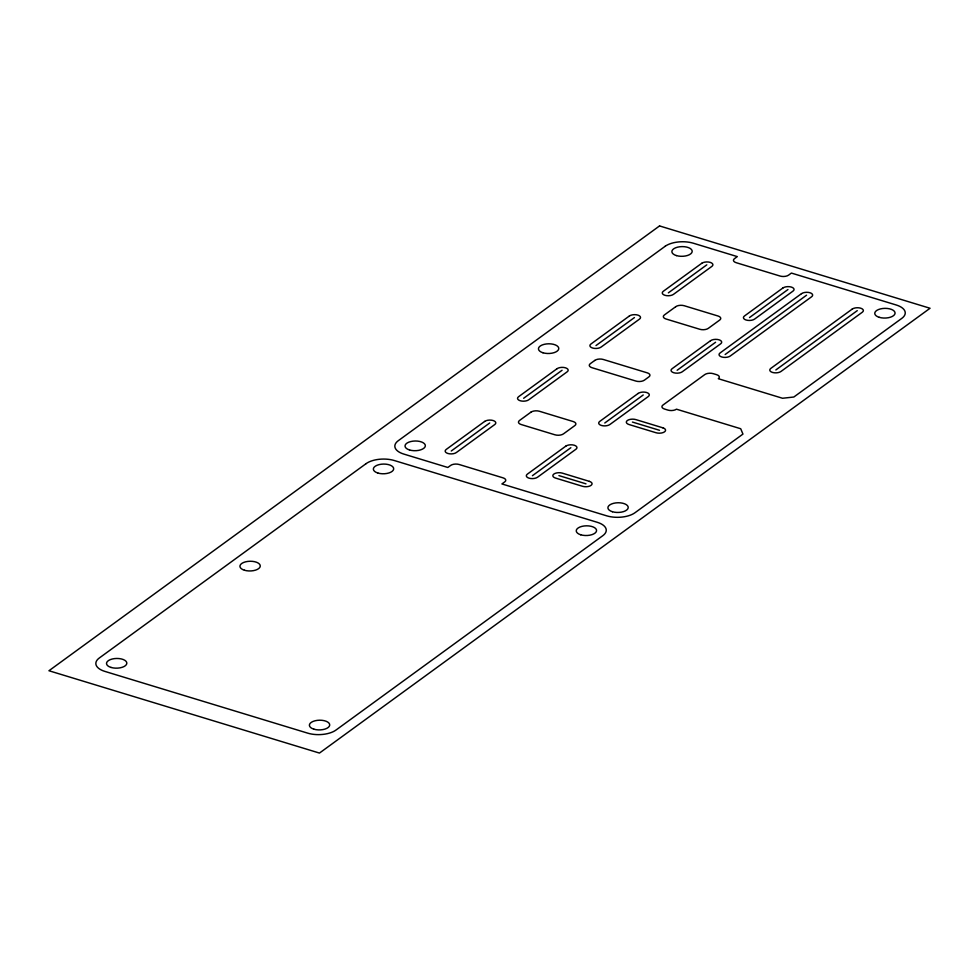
<?xml version="1.0" encoding="UTF-8"?>
<svg xmlns="http://www.w3.org/2000/svg" width="979" height="979" viewBox="0 0 979 979"><rect width="100%" height="100%" fill="white"/><g stroke="black" fill="none" stroke-linecap="round" stroke-linejoin="round"><path stroke-width="1.47" d="M451.258 451.001L489.708 422.989M523.63 398.282L562.068 370.27M595.991 345.563L634.441 317.563M668.363 292.843L706.801 264.844M532.417 475.696L570.855 447.697M604.777 422.989L643.227 394.978M677.15 370.27L715.588 342.258M749.51 317.551L787.96 289.539M725.145 354.508L806.561 295.205M775.857 369.952L857.274 310.637M632.422 422.059L659.479 430.283M558.923 475.598L585.98 483.834M659.54 225.929L48.95 670.737L319.46 753.071L930.05 308.263L659.54 225.929M366.122 463.63L99.271 658.023A20.339 9.704 -1.1 0 0 104.875 671.398L307.749 733.161A20.339 9.704 -1.1 0 0 335.968 730.065L602.819 535.672A20.339 9.704 -1.1 0 0 597.214 522.284L394.341 460.534A20.339 9.704 -1.1 0 0 366.122 463.63M665.12 246.316L398.269 440.709A20.339 9.704 -1.1 0 0 403.874 454.097L447.831 467.472L450.658 465.417A6.107 2.913 -1.1 0 1 459.114 464.487L503.071 477.862A6.107 2.913 -1.1 0 1 504.748 481.876L501.921 483.944L606.747 515.847A20.339 9.704 -1.1 0 0 634.967 512.751L742.951 434.089L740.711 428.741L676.465 409.185A6.107 2.913 -1.1 0 1 667.996 410.115L664.619 409.075A6.107 2.913 -1.1 0 1 662.942 405.061L704.77 374.59A6.107 2.913 -1.1 0 1 713.238 373.66L716.616 374.688A6.107 2.913 -1.1 0 1 718.305 378.702L782.539 398.257L793.834 397.021L901.818 318.359A20.339 9.704 -1.1 0 0 896.213 304.983L791.399 273.068L788.572 275.136A6.107 2.913 -1.1 0 1 780.104 276.054L736.147 262.678A6.107 2.913 -1.1 0 1 734.47 258.664L737.297 256.608L693.34 243.22A20.339 9.704 -1.1 0 0 665.12 246.316M484.629 421.447L446.191 449.459A6.107 2.913 -1.1 0 0 447.868 453.473A6.107 2.913 -1.1 0 0 456.336 452.543L494.774 424.531A6.107 2.913 -1.1 0 0 493.098 420.517A6.107 2.913 -1.1 0 0 484.629 421.447M557.002 368.728L518.552 396.74A6.107 2.913 -1.1 0 0 520.241 400.754A6.107 2.913 -1.1 0 0 528.697 399.824L567.147 371.824A6.107 2.913 -1.1 0 0 565.47 367.81A6.107 2.913 -1.1 0 0 557.002 368.728M629.362 316.009L590.924 344.021A6.107 2.913 -1.1 0 0 592.601 348.034A6.107 2.913 -1.1 0 0 601.069 347.104L639.507 319.105A6.107 2.913 -1.1 0 0 637.831 315.091A6.107 2.913 -1.1 0 0 629.362 316.009M701.735 263.302L663.285 291.301A6.107 2.913 -1.1 0 0 664.974 295.315A6.107 2.913 -1.1 0 0 673.43 294.385L711.88 266.386A6.107 2.913 -1.1 0 0 710.203 262.372A6.107 2.913 -1.1 0 0 701.735 263.302M594.694 360.48L590.3 363.686A6.107 2.913 -1.1 0 0 591.977 367.7L635.934 381.076A6.107 2.913 -1.1 0 0 644.402 380.158L648.796 376.952A6.107 2.913 -1.1 0 0 647.241 372.84L603.284 359.464A6.107 2.913 -1.1 0 0 594.694 360.48M530.789 412.269L519.482 420.505A6.107 2.913 -1.1 0 0 521.171 424.519L554.983 434.811A6.107 2.913 -1.1 0 0 563.439 433.893L574.746 425.645A6.107 2.913 -1.1 0 0 573.192 421.545L539.38 411.253A6.107 2.913 -1.1 0 0 530.789 412.269M675.657 306.745L664.349 314.981A6.107 2.913 -1.1 0 0 666.026 318.995L699.838 329.287A6.107 2.913 -1.1 0 0 708.306 328.357L719.614 320.121A6.107 2.913 -1.1 0 0 718.06 316.021L684.235 305.729A6.107 2.913 -1.1 0 0 675.657 306.745M565.789 446.155L527.338 474.154A6.107 2.913 -1.1 0 0 529.027 478.168A6.107 2.913 -1.1 0 0 537.483 477.25L575.933 449.239A6.107 2.913 -1.1 0 0 574.245 445.225A6.107 2.913 -1.1 0 0 565.789 446.155M638.149 393.436L599.711 421.435A6.107 2.913 -1.1 0 0 601.387 425.449A6.107 2.913 -1.1 0 0 609.856 424.531L648.294 396.519A6.107 2.913 -1.1 0 0 646.617 392.506A6.107 2.913 -1.1 0 0 638.149 393.436M710.521 340.716L672.071 368.728A6.107 2.913 -1.1 0 0 673.76 372.742A6.107 2.913 -1.1 0 0 682.216 371.812L720.666 343.8A6.107 2.913 -1.1 0 0 718.99 339.786A6.107 2.913 -1.1 0 0 710.521 340.716M782.882 287.997L744.444 316.009A6.107 2.913 -1.1 0 0 746.12 320.023A6.107 2.913 -1.1 0 0 754.589 319.093L793.027 291.081A6.107 2.913 -1.1 0 0 791.35 287.067A6.107 2.913 -1.1 0 0 782.882 287.997M801.483 293.663L720.067 352.966A6.107 2.913 -1.1 0 0 721.756 356.98A6.107 2.913 -1.1 0 0 730.212 356.05L811.628 296.747A6.107 2.913 -1.1 0 0 809.951 292.733A6.107 2.913 -1.1 0 0 801.483 293.663M852.207 309.095L770.791 368.41A6.107 2.913 -1.1 0 0 772.468 372.424A6.107 2.913 -1.1 0 0 780.936 371.494L862.352 312.191A6.107 2.913 -1.1 0 0 860.663 308.177A6.107 2.913 -1.1 0 0 852.207 309.095M662.869 427.823L635.812 419.587A6.107 2.913 -1.1 0 0 627.355 420.505A6.107 2.913 -1.1 0 0 629.032 424.531L656.077 432.755A6.107 2.913 -1.1 0 0 664.545 431.837A6.107 2.913 -1.1 0 0 662.869 427.823M589.37 481.362L562.313 473.126A6.107 2.913 -1.1 0 0 553.857 474.056A6.107 2.913 -1.1 0 0 555.534 478.07L582.578 486.306A6.107 2.913 -1.1 0 0 591.047 485.376A6.107 2.913 -1.1 0 0 589.37 481.362M111.006 667.433A10.169 4.858 -1.1 0 0 126.805 663.481A10.169 4.858 -1.1 0 0 112.169 659.026A10.169 4.858 -1.1 0 0 111.006 667.433M244.432 570.231A10.169 4.858 -1.1 0 0 260.243 566.29A10.169 4.858 -1.1 0 0 245.594 561.824A10.169 4.858 -1.1 0 0 244.432 570.231M377.857 473.041A10.169 4.858 -1.1 0 0 393.668 469.088A10.169 4.858 -1.1 0 0 379.02 464.633A10.169 4.858 -1.1 0 0 377.857 473.041M580.743 534.791A10.169 4.858 -1.1 0 0 596.541 530.838A10.169 4.858 -1.1 0 0 581.905 526.384A10.169 4.858 -1.1 0 0 580.743 534.791M313.892 729.184A10.169 4.858 -1.1 0 0 329.69 725.243A10.169 4.858 -1.1 0 0 315.042 720.777A10.169 4.858 -1.1 0 0 313.892 729.184M409.528 449.973A10.169 4.858 -1.1 0 0 425.327 446.02A10.169 4.858 -1.1 0 0 410.678 441.566A10.169 4.858 -1.1 0 0 409.528 449.973M612.401 511.723A10.169 4.858 -1.1 0 0 628.2 507.783A10.169 4.858 -1.1 0 0 613.564 503.316A10.169 4.858 -1.1 0 0 612.401 511.723M542.953 352.77A10.169 4.858 -1.1 0 0 558.752 348.83A10.169 4.858 -1.1 0 0 544.104 344.363A10.169 4.858 -1.1 0 0 542.953 352.77M676.379 255.58A10.169 4.858 -1.1 0 0 692.177 251.627A10.169 4.858 -1.1 0 0 677.529 247.173A10.169 4.858 -1.1 0 0 676.379 255.58M879.252 317.331A10.169 4.858 -1.1 0 0 895.051 313.378A10.169 4.858 -1.1 0 0 880.415 308.923A10.169 4.858 -1.1 0 0 879.252 317.331"/></g></svg>
